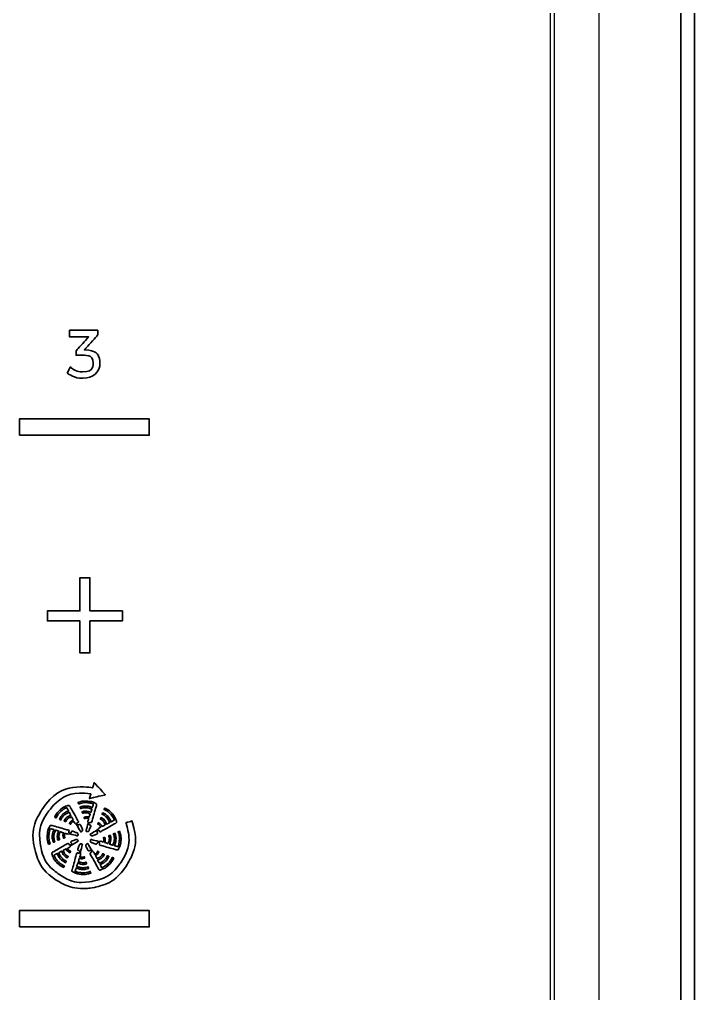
# Model space of a CAD drawing. Extents: x 6336 to 10269, y -393 to 3204.
# Drawn here: x 9128.6 to 9178.1, y 1950.9 to 2022.2 of the extents above; entities that cross this region are included whole.
import ezdxf

# ---------------------------------------------------------------- set-up
doc = ezdxf.new("R2010")
doc.units = 0
doc.header["$LTSCALE"] = 5
doc.layers.add('1', color=7, linetype='CONTINUOUS', true_color=0xffffff)
doc.layers.add('GEOM', color=7, linetype='CONTINUOUS')

msp = doc.modelspace()

# ---------------------------------------------------------------- linework, layer by layer
at = {"layer": '1', "color": 7, "linetype": 'Continuous', "lineweight": 35}
for p, q in [((9177.073, 1400.776), (9177.073, 2085.276)), ((9178.073, 2085.526), (9178.073, 1374.126))]:
    msp.add_line(p, q, dxfattribs=at)
for points, knots in [([(9133.282, 1995.949), (9134.026, 1995.949), (9134.525, 1996.399), (9134.525, 1997.067), (9134.525, 1997.067), (9134.525, 1997.613), (9134.129, 1997.979), (9133.491, 1998.023), (9133.491, 1998.023), (9133.491, 1998.023), (9133.382, 1998.031), (9133.382, 1998.031), (9133.382, 1998.031), (9133.382, 1998.031), (9134.366, 1999.123), (9134.366, 1999.123), (9134.366, 1999.123), (9134.366, 1999.123), (9134.366, 1999.466), (9134.366, 1999.466), (9134.366, 1999.466), (9134.366, 1999.466), (9132.3, 1999.466), (9132.3, 1999.466), (9132.3, 1999.466), (9132.3, 1999.466), (9132.3, 1998.98), (9132.3, 1998.98), (9132.3, 1998.98), (9132.3, 1998.98), (9133.69, 1998.98), (9133.69, 1998.98), (9133.69, 1998.98), (9133.69, 1998.98), (9132.774, 1997.965), (9132.774, 1997.965), (9132.774, 1997.965), (9132.774, 1997.965), (9132.774, 1997.636), (9132.774, 1997.636), (9132.774, 1997.636), (9132.774, 1997.636), (9133.249, 1997.636), (9133.249, 1997.636), (9133.249, 1997.636), (9133.752, 1997.636), (9134.03, 1997.429), (9134.03, 1997.052), (9134.03, 1997.052), (9134.03, 1996.659), (9133.732, 1996.416), (9133.253, 1996.416), (9133.253, 1996.416), (9132.958, 1996.416), (9132.653, 1996.527), (9132.416, 1996.722), (9132.416, 1996.722), (9132.416, 1996.722), (9132.359, 1996.768), (9132.359, 1996.768), (9132.359, 1996.768), (9132.359, 1996.768), (9132.132, 1996.334), (9132.132, 1996.334), (9132.132, 1996.334), (9132.132, 1996.334), (9132.174, 1996.303), (9132.174, 1996.303), (9132.174, 1996.303), (9132.48, 1996.082), (9132.894, 1995.949), (9133.282, 1995.949)], [0, 0, 0, 0, 0.052632, 0.052632, 0.052632, 0.078947, 0.105263, 0.105263, 0.105263, 0.131579, 0.157895, 0.157895, 0.157895, 0.184211, 0.210526, 0.210526, 0.210526, 0.236842, 0.263158, 0.263158, 0.263158, 0.289474, 0.315789, 0.315789, 0.315789, 0.342105, 0.368421, 0.368421, 0.368421, 0.394737, 0.421053, 0.421053, 0.421053, 0.447368, 0.473684, 0.473684, 0.473684, 0.5, 0.526316, 0.526316, 0.526316, 0.552632, 0.578947, 0.578947, 0.578947, 0.605263, 0.631579, 0.631579, 0.631579, 0.657895, 0.684211, 0.684211, 0.684211, 0.710526, 0.736842, 0.736842, 0.736842, 0.763158, 0.789474, 0.789474, 0.789474, 0.815789, 0.842105, 0.842105, 0.842105, 0.868421, 0.894737, 0.894737, 0.894737, 0.947368, 1, 1, 1, 1]), ([(9128.627, 1991.777), (9128.627, 1991.777), (9138.127, 1991.777), (9138.127, 1991.777), (9138.127, 1991.777), (9138.127, 1991.777), (9138.127, 1992.977), (9138.127, 1992.977), (9138.127, 1992.977), (9138.127, 1992.977), (9128.627, 1992.977), (9128.627, 1992.977), (9128.627, 1992.977), (9128.627, 1992.977), (9128.627, 1991.777), (9128.627, 1991.777)], [0, 0, 0, 0, 0.2, 0.2, 0.2, 0.3, 0.4, 0.4, 0.4, 0.5, 0.6, 0.6, 0.6, 0.8, 1, 1, 1, 1]), ([(9128.627, 1991.777), (9128.627, 1991.777), (9138.127, 1991.777), (9138.127, 1991.777), (9138.127, 1991.777), (9138.127, 1991.777), (9138.127, 1992.977), (9138.127, 1992.977), (9138.127, 1992.977), (9138.127, 1992.977), (9128.627, 1992.977), (9128.627, 1992.977), (9128.627, 1992.977), (9128.627, 1992.977), (9128.627, 1991.777), (9128.627, 1991.777)], [0, 0, 0, 0, 0.2, 0.2, 0.2, 0.3, 0.4, 0.4, 0.4, 0.5, 0.6, 0.6, 0.6, 0.8, 1, 1, 1, 1]), ([(9136.17, 1978.915), (9136.17, 1978.915), (9133.785, 1978.915), (9133.785, 1978.915), (9133.785, 1978.915), (9133.785, 1978.915), (9133.785, 1981.346), (9133.785, 1981.346), (9133.785, 1981.346), (9133.785, 1981.346), (9133.052, 1981.346), (9133.052, 1981.346), (9133.052, 1981.346), (9133.052, 1981.346), (9133.052, 1978.915), (9133.052, 1978.915), (9133.052, 1978.915), (9133.052, 1978.915), (9130.668, 1978.915), (9130.668, 1978.915), (9130.668, 1978.915), (9130.668, 1978.915), (9130.668, 1978.185), (9130.668, 1978.185), (9130.668, 1978.185), (9130.668, 1978.185), (9133.052, 1978.185), (9133.052, 1978.185), (9133.052, 1978.185), (9133.052, 1978.185), (9133.052, 1975.846), (9133.052, 1975.846), (9133.052, 1975.846), (9133.052, 1975.846), (9133.785, 1975.846), (9133.785, 1975.846), (9133.785, 1975.846), (9133.785, 1975.846), (9133.785, 1978.185), (9133.785, 1978.185), (9133.785, 1978.185), (9133.785, 1978.185), (9136.17, 1978.185), (9136.17, 1978.185), (9136.17, 1978.185), (9136.17, 1978.185), (9136.17, 1978.915), (9136.17, 1978.915)], [0, 0, 0, 0, 0.076923, 0.076923, 0.076923, 0.115385, 0.153846, 0.153846, 0.153846, 0.192308, 0.230769, 0.230769, 0.230769, 0.269231, 0.307692, 0.307692, 0.307692, 0.346154, 0.384615, 0.384615, 0.384615, 0.423077, 0.461538, 0.461538, 0.461538, 0.5, 0.538462, 0.538462, 0.538462, 0.576923, 0.615385, 0.615385, 0.615385, 0.653846, 0.692308, 0.692308, 0.692308, 0.730769, 0.769231, 0.769231, 0.769231, 0.807692, 0.846154, 0.846154, 0.846154, 0.923077, 1, 1, 1, 1]), ([(9136.909, 1963.409), (9136.909, 1963.409), (9136.868, 1963.543), (9136.868, 1963.543), (9136.868, 1963.543), (9136.868, 1963.543), (9136.425, 1963.409), (9136.425, 1963.409), (9136.425, 1963.409), (9136.425, 1963.409), (9136.466, 1963.274), (9136.466, 1963.274), (9136.466, 1963.274), (9136.755, 1962.34), (9136.611, 1961.336), (9136.073, 1960.52), (9136.073, 1960.52), (9135.594, 1959.797), (9134.862, 1959.303), (9134.012, 1959.13), (9134.012, 1959.13), (9133.163, 1958.955), (9132.296, 1959.124), (9131.572, 1959.604), (9131.572, 1959.604), (9130.848, 1960.081), (9130.354, 1960.813), (9130.182, 1961.664), (9130.182, 1961.664), (9130.007, 1962.513), (9130.175, 1963.38), (9130.655, 1964.104), (9130.655, 1964.104), (9131.339, 1965.139), (9132.616, 1965.705), (9133.846, 1965.523), (9133.846, 1965.523), (9133.846, 1965.523), (9133.743, 1965.185), (9133.743, 1965.185), (9133.743, 1965.185), (9133.743, 1965.185), (9134.927, 1965.461), (9134.927, 1965.461), (9134.927, 1965.461), (9134.927, 1965.461), (9134.095, 1966.349), (9134.095, 1966.349), (9134.095, 1966.349), (9134.095, 1966.349), (9133.981, 1965.971), (9133.981, 1965.971), (9133.981, 1965.971), (9132.553, 1966.212), (9131.066, 1965.567), (9130.268, 1964.359), (9130.268, 1964.359), (9129.721, 1963.533), (9129.529, 1962.542), (9129.726, 1961.572), (9129.726, 1961.572), (9129.924, 1960.599), (9130.489, 1959.763), (9131.316, 1959.216), (9131.316, 1959.216), (9131.925, 1958.813), (9132.631, 1958.599), (9133.357, 1958.599), (9133.357, 1958.599), (9133.608, 1958.599), (9133.86, 1958.625), (9134.105, 1958.675), (9134.105, 1958.675), (9135.076, 1958.873), (9135.912, 1959.437), (9136.459, 1960.264), (9136.459, 1960.264), (9137.075, 1961.195), (9137.239, 1962.341), (9136.909, 1963.409)], [0, 0, 0, 0, 0.047619, 0.047619, 0.047619, 0.071429, 0.095238, 0.095238, 0.095238, 0.119048, 0.142857, 0.142857, 0.142857, 0.166667, 0.190476, 0.190476, 0.190476, 0.214286, 0.238095, 0.238095, 0.238095, 0.261905, 0.285714, 0.285714, 0.285714, 0.309524, 0.333333, 0.333333, 0.333333, 0.357143, 0.380952, 0.380952, 0.380952, 0.404762, 0.428571, 0.428571, 0.428571, 0.452381, 0.47619, 0.47619, 0.47619, 0.5, 0.52381, 0.52381, 0.52381, 0.547619, 0.571429, 0.571429, 0.571429, 0.595238, 0.619048, 0.619048, 0.619048, 0.642857, 0.666667, 0.666667, 0.666667, 0.690476, 0.714286, 0.714286, 0.714286, 0.738095, 0.761905, 0.761905, 0.761905, 0.785714, 0.809524, 0.809524, 0.809524, 0.833333, 0.857143, 0.857143, 0.857143, 0.880952, 0.904762, 0.904762, 0.904762, 0.952381, 1, 1, 1, 1]), ([(9132.302, 1964.633), (9132.275, 1964.678), (9132.241, 1964.684), (9132.215, 1964.682), (9132.215, 1964.682), (9132.215, 1964.682), (9132.214, 1964.684), (9132.214, 1964.684), (9132.214, 1964.684), (9132.214, 1964.684), (9132.201, 1964.681), (9132.201, 1964.681), (9132.201, 1964.681), (9132.201, 1964.681), (9132.183, 1964.676), (9132.183, 1964.676), (9132.183, 1964.676), (9132.183, 1964.676), (9132.177, 1964.673), (9132.177, 1964.673), (9132.177, 1964.673), (9131.987, 1964.621), (9131.827, 1964.533), (9131.635, 1964.376), (9131.635, 1964.376), (9131.461, 1964.23), (9131.307, 1964.03), (9131.206, 1963.809), (9131.206, 1963.809), (9131.206, 1963.809), (9131.313, 1963.755), (9131.313, 1963.755), (9131.313, 1963.755), (9131.407, 1963.96), (9131.545, 1964.15), (9131.713, 1964.284), (9131.713, 1964.284), (9131.832, 1964.382), (9131.948, 1964.461), (9132.09, 1964.519), (9132.09, 1964.519), (9132.123, 1964.458), (9132.17, 1964.372), (9132.218, 1964.281), (9132.218, 1964.281), (9132.091, 1964.235), (9131.97, 1964.175), (9131.872, 1964.094), (9131.872, 1964.094), (9131.742, 1963.987), (9131.627, 1963.836), (9131.551, 1963.672), (9131.551, 1963.672), (9131.551, 1963.672), (9131.658, 1963.618), (9131.658, 1963.618), (9131.658, 1963.618), (9131.726, 1963.766), (9131.83, 1963.901), (9131.949, 1964.001), (9131.949, 1964.001), (9132.04, 1964.076), (9132.155, 1964.132), (9132.275, 1964.175), (9132.275, 1964.175), (9132.319, 1964.091), (9132.36, 1964.012), (9132.391, 1963.95), (9132.391, 1963.95), (9132.293, 1963.917), (9132.174, 1963.867), (9132.106, 1963.809), (9132.106, 1963.809), (9132.025, 1963.74), (9131.947, 1963.643), (9131.898, 1963.536), (9131.898, 1963.536), (9131.898, 1963.536), (9132.005, 1963.482), (9132.005, 1963.482), (9132.005, 1963.482), (9132.046, 1963.574), (9132.108, 1963.658), (9132.183, 1963.718), (9132.183, 1963.718), (9132.24, 1963.765), (9132.352, 1963.812), (9132.444, 1963.841), (9132.444, 1963.841), (9132.475, 1963.776), (9132.513, 1963.698), (9132.551, 1963.624), (9132.551, 1963.624), (9132.512, 1963.608), (9132.477, 1963.59), (9132.451, 1963.57), (9132.451, 1963.57), (9132.386, 1963.514), (9132.323, 1963.437), (9132.285, 1963.349), (9132.285, 1963.349), (9132.285, 1963.349), (9132.374, 1963.298), (9132.374, 1963.298), (9132.374, 1963.298), (9132.407, 1963.372), (9132.456, 1963.441), (9132.517, 1963.486), (9132.517, 1963.486), (9132.517, 1963.486), (9132.598, 1963.53), (9132.598, 1963.53), (9132.598, 1963.53), (9132.635, 1963.457), (9132.665, 1963.4), (9132.673, 1963.383), (9132.673, 1963.383), (9132.694, 1963.344), (9132.815, 1963.25), (9132.815, 1963.25), (9132.815, 1963.25), (9132.815, 1963.25), (9133.12, 1962.742), (9133.12, 1962.742), (9133.12, 1962.742), (9133.12, 1962.742), (9133.165, 1962.754), (9133.215, 1962.792), (9133.215, 1962.792), (9133.265, 1962.829), (9133.248, 1962.916), (9133.248, 1962.916), (9133.248, 1962.916), (9133.248, 1962.916), (9133.14, 1963.155), (9133.107, 1963.236), (9133.107, 1963.236), (9133.074, 1963.317), (9132.987, 1963.266), (9132.967, 1963.25), (9132.967, 1963.25), (9132.967, 1963.25), (9132.885, 1963.25), (9132.885, 1963.25), (9132.885, 1963.25), (9132.861, 1963.271), (9132.851, 1963.284), (9132.834, 1963.334), (9132.834, 1963.334), (9132.819, 1963.383), (9132.873, 1963.403), (9132.913, 1963.428), (9132.913, 1963.428), (9132.954, 1963.452), (9132.95, 1963.495), (9132.913, 1963.56), (9132.913, 1963.56), (9132.877, 1963.626), (9132.348, 1964.556), (9132.302, 1964.633)], [0, 0, 0, 0, 0.02439, 0.02439, 0.02439, 0.036585, 0.04878, 0.04878, 0.04878, 0.060976, 0.073171, 0.073171, 0.073171, 0.085366, 0.097561, 0.097561, 0.097561, 0.109756, 0.121951, 0.121951, 0.121951, 0.134146, 0.146341, 0.146341, 0.146341, 0.158537, 0.170732, 0.170732, 0.170732, 0.182927, 0.195122, 0.195122, 0.195122, 0.207317, 0.219512, 0.219512, 0.219512, 0.231707, 0.243902, 0.243902, 0.243902, 0.256098, 0.268293, 0.268293, 0.268293, 0.280488, 0.292683, 0.292683, 0.292683, 0.304878, 0.317073, 0.317073, 0.317073, 0.329268, 0.341463, 0.341463, 0.341463, 0.353659, 0.365854, 0.365854, 0.365854, 0.378049, 0.390244, 0.390244, 0.390244, 0.402439, 0.414634, 0.414634, 0.414634, 0.426829, 0.439024, 0.439024, 0.439024, 0.45122, 0.463415, 0.463415, 0.463415, 0.47561, 0.487805, 0.487805, 0.487805, 0.5, 0.512195, 0.512195, 0.512195, 0.52439, 0.536585, 0.536585, 0.536585, 0.54878, 0.560976, 0.560976, 0.560976, 0.573171, 0.585366, 0.585366, 0.585366, 0.597561, 0.609756, 0.609756, 0.609756, 0.621951, 0.634146, 0.634146, 0.634146, 0.646341, 0.658537, 0.658537, 0.658537, 0.670732, 0.682927, 0.682927, 0.682927, 0.695122, 0.707317, 0.707317, 0.707317, 0.719512, 0.731707, 0.731707, 0.731707, 0.743902, 0.756098, 0.756098, 0.756098, 0.768293, 0.780488, 0.780488, 0.780488, 0.792683, 0.804878, 0.804878, 0.804878, 0.817073, 0.829268, 0.829268, 0.829268, 0.841463, 0.853659, 0.853659, 0.853659, 0.865854, 0.878049, 0.878049, 0.878049, 0.890244, 0.902439, 0.902439, 0.902439, 0.914634, 0.926829, 0.926829, 0.926829, 0.939024, 0.95122, 0.95122, 0.95122, 0.97561, 1, 1, 1, 1]), ([(9134.232, 1964.812), (9134.232, 1964.812), (9134.217, 1964.82), (9134.217, 1964.82), (9134.217, 1964.82), (9134.217, 1964.82), (9134.216, 1964.82), (9134.216, 1964.82), (9134.216, 1964.82), (9134.043, 1964.918), (9133.869, 1964.97), (9133.622, 1964.994), (9133.622, 1964.994), (9133.395, 1965.013), (9133.144, 1964.981), (9132.918, 1964.897), (9132.918, 1964.897), (9132.918, 1964.897), (9132.955, 1964.782), (9132.955, 1964.782), (9132.955, 1964.782), (9133.167, 1964.861), (9133.397, 1964.898), (9133.612, 1964.872), (9133.612, 1964.872), (9133.764, 1964.859), (9133.901, 1964.833), (9134.041, 1964.775), (9134.041, 1964.775), (9134.02, 1964.707), (9133.992, 1964.614), (9133.962, 1964.516), (9133.962, 1964.516), (9133.841, 1964.573), (9133.715, 1964.615), (9133.589, 1964.628), (9133.589, 1964.628), (9133.422, 1964.644), (9133.233, 1964.618), (9133.064, 1964.554), (9133.064, 1964.554), (9133.064, 1964.554), (9133.102, 1964.441), (9133.102, 1964.441), (9133.102, 1964.441), (9133.255, 1964.499), (9133.424, 1964.52), (9133.577, 1964.508), (9133.577, 1964.508), (9133.695, 1964.495), (9133.813, 1964.455), (9133.926, 1964.402), (9133.926, 1964.402), (9133.898, 1964.311), (9133.871, 1964.225), (9133.849, 1964.16), (9133.849, 1964.16), (9133.757, 1964.206), (9133.641, 1964.253), (9133.553, 1964.261), (9133.553, 1964.261), (9133.447, 1964.268), (9133.323, 1964.255), (9133.214, 1964.214), (9133.214, 1964.214), (9133.214, 1964.214), (9133.251, 1964.1), (9133.251, 1964.1), (9133.251, 1964.1), (9133.345, 1964.136), (9133.448, 1964.152), (9133.543, 1964.14), (9133.543, 1964.14), (9133.616, 1964.133), (9133.725, 1964.089), (9133.809, 1964.046), (9133.809, 1964.046), (9133.785, 1963.978), (9133.757, 1963.897), (9133.73, 1963.817), (9133.73, 1963.817), (9133.694, 1963.831), (9133.658, 1963.843), (9133.628, 1963.847), (9133.628, 1963.847), (9133.543, 1963.854), (9133.443, 1963.843), (9133.355, 1963.809), (9133.355, 1963.809), (9133.355, 1963.809), (9133.381, 1963.709), (9133.381, 1963.709), (9133.381, 1963.709), (9133.458, 1963.739), (9133.541, 1963.752), (9133.616, 1963.742), (9133.616, 1963.742), (9133.616, 1963.742), (9133.698, 1963.718), (9133.698, 1963.718), (9133.698, 1963.718), (9133.672, 1963.64), (9133.652, 1963.578), (9133.647, 1963.56), (9133.647, 1963.56), (9133.633, 1963.519), (9133.652, 1963.367), (9133.652, 1963.367), (9133.652, 1963.367), (9133.652, 1963.367), (9133.506, 1962.792), (9133.506, 1962.792), (9133.506, 1962.792), (9133.506, 1962.792), (9133.547, 1962.768), (9133.608, 1962.76), (9133.608, 1962.76), (9133.669, 1962.75), (9133.719, 1962.823), (9133.719, 1962.823), (9133.719, 1962.823), (9133.719, 1962.823), (9133.813, 1963.068), (9133.848, 1963.149), (9133.848, 1963.149), (9133.882, 1963.231), (9133.786, 1963.256), (9133.759, 1963.258), (9133.759, 1963.258), (9133.732, 1963.262), (9133.703, 1963.284), (9133.7, 1963.317), (9133.7, 1963.317), (9133.697, 1963.349), (9133.7, 1963.363), (9133.725, 1963.41), (9133.725, 1963.41), (9133.746, 1963.457), (9133.801, 1963.434), (9133.847, 1963.422), (9133.847, 1963.422), (9133.895, 1963.41), (9133.92, 1963.442), (9133.941, 1963.515), (9133.941, 1963.515), (9133.962, 1963.588), (9134.248, 1964.619), (9134.271, 1964.704), (9134.271, 1964.704), (9134.284, 1964.754), (9134.266, 1964.782), (9134.247, 1964.799), (9134.247, 1964.799), (9134.247, 1964.799), (9134.249, 1964.803), (9134.249, 1964.803), (9134.249, 1964.803), (9134.249, 1964.803), (9134.232, 1964.812), (9134.232, 1964.812)], [0, 0, 0, 0, 0.02439, 0.02439, 0.02439, 0.036585, 0.04878, 0.04878, 0.04878, 0.060976, 0.073171, 0.073171, 0.073171, 0.085366, 0.097561, 0.097561, 0.097561, 0.109756, 0.121951, 0.121951, 0.121951, 0.134146, 0.146341, 0.146341, 0.146341, 0.158537, 0.170732, 0.170732, 0.170732, 0.182927, 0.195122, 0.195122, 0.195122, 0.207317, 0.219512, 0.219512, 0.219512, 0.231707, 0.243902, 0.243902, 0.243902, 0.256098, 0.268293, 0.268293, 0.268293, 0.280488, 0.292683, 0.292683, 0.292683, 0.304878, 0.317073, 0.317073, 0.317073, 0.329268, 0.341463, 0.341463, 0.341463, 0.353659, 0.365854, 0.365854, 0.365854, 0.378049, 0.390244, 0.390244, 0.390244, 0.402439, 0.414634, 0.414634, 0.414634, 0.426829, 0.439024, 0.439024, 0.439024, 0.45122, 0.463415, 0.463415, 0.463415, 0.47561, 0.487805, 0.487805, 0.487805, 0.5, 0.512195, 0.512195, 0.512195, 0.52439, 0.536585, 0.536585, 0.536585, 0.54878, 0.560976, 0.560976, 0.560976, 0.573171, 0.585366, 0.585366, 0.585366, 0.597561, 0.609756, 0.609756, 0.609756, 0.621951, 0.634146, 0.634146, 0.634146, 0.646341, 0.658537, 0.658537, 0.658537, 0.670732, 0.682927, 0.682927, 0.682927, 0.695122, 0.707317, 0.707317, 0.707317, 0.719512, 0.731707, 0.731707, 0.731707, 0.743902, 0.756098, 0.756098, 0.756098, 0.768293, 0.780488, 0.780488, 0.780488, 0.792683, 0.804878, 0.804878, 0.804878, 0.817073, 0.829268, 0.829268, 0.829268, 0.841463, 0.853659, 0.853659, 0.853659, 0.865854, 0.878049, 0.878049, 0.878049, 0.890244, 0.902439, 0.902439, 0.902439, 0.914634, 0.926829, 0.926829, 0.926829, 0.939024, 0.95122, 0.95122, 0.95122, 0.97561, 1, 1, 1, 1]), ([(9135.345, 1963.978), (9135.443, 1963.859), (9135.522, 1963.743), (9135.579, 1963.601), (9135.579, 1963.601), (9135.518, 1963.568), (9135.432, 1963.522), (9135.342, 1963.474), (9135.342, 1963.474), (9135.295, 1963.6), (9135.235, 1963.721), (9135.154, 1963.819), (9135.154, 1963.819), (9135.049, 1963.949), (9134.897, 1964.063), (9134.733, 1964.138), (9134.733, 1964.138), (9134.733, 1964.138), (9134.678, 1964.031), (9134.678, 1964.031), (9134.678, 1964.031), (9134.827, 1963.964), (9134.962, 1963.861), (9135.062, 1963.742), (9135.062, 1963.742), (9135.137, 1963.65), (9135.193, 1963.536), (9135.235, 1963.416), (9135.235, 1963.416), (9135.152, 1963.372), (9135.071, 1963.331), (9135.01, 1963.3), (9135.01, 1963.3), (9134.977, 1963.398), (9134.928, 1963.515), (9134.871, 1963.585), (9134.871, 1963.585), (9134.801, 1963.664), (9134.704, 1963.743), (9134.598, 1963.792), (9134.598, 1963.792), (9134.598, 1963.792), (9134.543, 1963.685), (9134.543, 1963.685), (9134.543, 1963.685), (9134.635, 1963.644), (9134.719, 1963.583), (9134.778, 1963.507), (9134.778, 1963.507), (9134.825, 1963.451), (9134.872, 1963.34), (9134.902, 1963.247), (9134.902, 1963.247), (9134.837, 1963.217), (9134.759, 1963.178), (9134.684, 1963.141), (9134.684, 1963.141), (9134.669, 1963.178), (9134.65, 1963.213), (9134.629, 1963.239), (9134.629, 1963.239), (9134.575, 1963.305), (9134.498, 1963.368), (9134.411, 1963.406), (9134.411, 1963.406), (9134.411, 1963.406), (9134.358, 1963.315), (9134.358, 1963.315), (9134.358, 1963.315), (9134.435, 1963.282), (9134.502, 1963.234), (9134.547, 1963.173), (9134.547, 1963.173), (9134.547, 1963.173), (9134.592, 1963.093), (9134.592, 1963.093), (9134.592, 1963.093), (9134.519, 1963.056), (9134.462, 1963.027), (9134.446, 1963.019), (9134.446, 1963.019), (9134.406, 1962.999), (9134.311, 1962.878), (9134.311, 1962.878), (9134.311, 1962.878), (9134.311, 1962.878), (9133.804, 1962.572), (9133.804, 1962.572), (9133.804, 1962.572), (9133.804, 1962.572), (9133.817, 1962.527), (9133.854, 1962.478), (9133.854, 1962.478), (9133.891, 1962.428), (9133.976, 1962.445), (9133.976, 1962.445), (9133.976, 1962.445), (9133.976, 1962.445), (9134.217, 1962.553), (9134.298, 1962.584), (9134.298, 1962.584), (9134.379, 1962.619), (9134.328, 1962.705), (9134.311, 1962.726), (9134.311, 1962.726), (9134.311, 1962.726), (9134.311, 1962.808), (9134.311, 1962.808), (9134.311, 1962.808), (9134.332, 1962.832), (9134.346, 1962.841), (9134.394, 1962.858), (9134.394, 1962.858), (9134.443, 1962.875), (9134.465, 1962.821), (9134.49, 1962.778), (9134.49, 1962.778), (9134.515, 1962.738), (9134.556, 1962.742), (9134.622, 1962.778), (9134.622, 1962.778), (9134.688, 1962.816), (9135.618, 1963.346), (9135.695, 1963.39), (9135.695, 1963.39), (9135.739, 1963.416), (9135.746, 1963.451), (9135.744, 1963.476), (9135.744, 1963.476), (9135.744, 1963.476), (9135.745, 1963.476), (9135.745, 1963.476), (9135.745, 1963.476), (9135.745, 1963.476), (9135.744, 1963.479), (9135.744, 1963.479), (9135.744, 1963.479), (9135.744, 1963.479), (9135.738, 1963.511), (9135.738, 1963.511), (9135.738, 1963.511), (9135.738, 1963.511), (9135.729, 1963.531), (9135.729, 1963.531), (9135.729, 1963.531), (9135.676, 1963.713), (9135.589, 1963.869), (9135.438, 1964.055), (9135.438, 1964.055), (9135.292, 1964.23), (9135.091, 1964.384), (9134.87, 1964.484), (9134.87, 1964.484), (9134.87, 1964.484), (9134.816, 1964.377), (9134.816, 1964.377), (9134.816, 1964.377), (9135.022, 1964.284), (9135.211, 1964.145), (9135.345, 1963.978)], [0, 0, 0, 0, 0.02439, 0.02439, 0.02439, 0.036585, 0.04878, 0.04878, 0.04878, 0.060976, 0.073171, 0.073171, 0.073171, 0.085366, 0.097561, 0.097561, 0.097561, 0.109756, 0.121951, 0.121951, 0.121951, 0.134146, 0.146341, 0.146341, 0.146341, 0.158537, 0.170732, 0.170732, 0.170732, 0.182927, 0.195122, 0.195122, 0.195122, 0.207317, 0.219512, 0.219512, 0.219512, 0.231707, 0.243902, 0.243902, 0.243902, 0.256098, 0.268293, 0.268293, 0.268293, 0.280488, 0.292683, 0.292683, 0.292683, 0.304878, 0.317073, 0.317073, 0.317073, 0.329268, 0.341463, 0.341463, 0.341463, 0.353659, 0.365854, 0.365854, 0.365854, 0.378049, 0.390244, 0.390244, 0.390244, 0.402439, 0.414634, 0.414634, 0.414634, 0.426829, 0.439024, 0.439024, 0.439024, 0.45122, 0.463415, 0.463415, 0.463415, 0.47561, 0.487805, 0.487805, 0.487805, 0.5, 0.512195, 0.512195, 0.512195, 0.52439, 0.536585, 0.536585, 0.536585, 0.54878, 0.560976, 0.560976, 0.560976, 0.573171, 0.585366, 0.585366, 0.585366, 0.597561, 0.609756, 0.609756, 0.609756, 0.621951, 0.634146, 0.634146, 0.634146, 0.646341, 0.658537, 0.658537, 0.658537, 0.670732, 0.682927, 0.682927, 0.682927, 0.695122, 0.707317, 0.707317, 0.707317, 0.719512, 0.731707, 0.731707, 0.731707, 0.743902, 0.756098, 0.756098, 0.756098, 0.768293, 0.780488, 0.780488, 0.780488, 0.792683, 0.804878, 0.804878, 0.804878, 0.817073, 0.829268, 0.829268, 0.829268, 0.841463, 0.853659, 0.853659, 0.853659, 0.865854, 0.878049, 0.878049, 0.878049, 0.890244, 0.902439, 0.902439, 0.902439, 0.914634, 0.926829, 0.926829, 0.926829, 0.939024, 0.95122, 0.95122, 0.95122, 0.97561, 1, 1, 1, 1]), ([(9130.896, 1962.985), (9130.962, 1962.965), (9131.055, 1962.937), (9131.153, 1962.906), (9131.153, 1962.906), (9131.092, 1962.779), (9131.046, 1962.645), (9131.034, 1962.513), (9131.034, 1962.513), (9131.018, 1962.347), (9131.043, 1962.159), (9131.105, 1961.99), (9131.105, 1961.99), (9131.105, 1961.99), (9131.22, 1962.027), (9131.22, 1962.027), (9131.22, 1962.027), (9131.163, 1962.181), (9131.14, 1962.348), (9131.155, 1962.502), (9131.155, 1962.502), (9131.167, 1962.626), (9131.21, 1962.752), (9131.268, 1962.87), (9131.268, 1962.87), (9131.358, 1962.842), (9131.444, 1962.815), (9131.51, 1962.793), (9131.51, 1962.793), (9131.461, 1962.698), (9131.409, 1962.572), (9131.4, 1962.479), (9131.4, 1962.479), (9131.395, 1962.372), (9131.406, 1962.248), (9131.447, 1962.138), (9131.447, 1962.138), (9131.447, 1962.138), (9131.561, 1962.175), (9131.561, 1962.175), (9131.561, 1962.175), (9131.526, 1962.27), (9131.509, 1962.373), (9131.52, 1962.469), (9131.52, 1962.469), (9131.529, 1962.546), (9131.579, 1962.665), (9131.625, 1962.752), (9131.625, 1962.752), (9131.691, 1962.728), (9131.773, 1962.7), (9131.852, 1962.674), (9131.852, 1962.674), (9131.834, 1962.631), (9131.819, 1962.589), (9131.815, 1962.553), (9131.815, 1962.553), (9131.808, 1962.469), (9131.818, 1962.369), (9131.852, 1962.28), (9131.852, 1962.28), (9131.852, 1962.28), (9131.952, 1962.307), (9131.952, 1962.307), (9131.952, 1962.307), (9131.923, 1962.384), (9131.909, 1962.465), (9131.92, 1962.541), (9131.92, 1962.541), (9131.923, 1962.57), (9131.936, 1962.605), (9131.951, 1962.642), (9131.951, 1962.642), (9132.032, 1962.615), (9132.097, 1962.595), (9132.114, 1962.59), (9132.114, 1962.59), (9132.157, 1962.575), (9132.309, 1962.594), (9132.309, 1962.594), (9132.309, 1962.594), (9132.309, 1962.594), (9132.884, 1962.448), (9132.884, 1962.448), (9132.884, 1962.448), (9132.884, 1962.448), (9132.907, 1962.489), (9132.917, 1962.55), (9132.917, 1962.55), (9132.925, 1962.612), (9132.852, 1962.662), (9132.852, 1962.662), (9132.852, 1962.662), (9132.852, 1962.662), (9132.608, 1962.756), (9132.527, 1962.79), (9132.527, 1962.79), (9132.447, 1962.825), (9132.421, 1962.727), (9132.418, 1962.701), (9132.418, 1962.701), (9132.415, 1962.675), (9132.391, 1962.645), (9132.359, 1962.642), (9132.359, 1962.642), (9132.328, 1962.64), (9132.311, 1962.642), (9132.265, 1962.666), (9132.265, 1962.666), (9132.219, 1962.69), (9132.241, 1962.743), (9132.254, 1962.789), (9132.254, 1962.789), (9132.266, 1962.836), (9132.234, 1962.863), (9132.16, 1962.882), (9132.16, 1962.882), (9132.087, 1962.905), (9131.057, 1963.191), (9130.971, 1963.213), (9130.971, 1963.213), (9130.907, 1963.229), (9130.875, 1963.192), (9130.863, 1963.172), (9130.863, 1963.172), (9130.863, 1963.172), (9130.859, 1963.173), (9130.859, 1963.173), (9130.859, 1963.173), (9130.748, 1962.991), (9130.692, 1962.809), (9130.668, 1962.547), (9130.668, 1962.547), (9130.647, 1962.319), (9130.68, 1962.069), (9130.764, 1961.841), (9130.764, 1961.841), (9130.764, 1961.841), (9130.878, 1961.879), (9130.878, 1961.879), (9130.878, 1961.879), (9130.8, 1962.091), (9130.763, 1962.322), (9130.788, 1962.536), (9130.788, 1962.536), (9130.804, 1962.695), (9130.831, 1962.838), (9130.896, 1962.985)], [0, 0, 0, 0, 0.026316, 0.026316, 0.026316, 0.039474, 0.052632, 0.052632, 0.052632, 0.065789, 0.078947, 0.078947, 0.078947, 0.092105, 0.105263, 0.105263, 0.105263, 0.118421, 0.131579, 0.131579, 0.131579, 0.144737, 0.157895, 0.157895, 0.157895, 0.171053, 0.184211, 0.184211, 0.184211, 0.197368, 0.210526, 0.210526, 0.210526, 0.223684, 0.236842, 0.236842, 0.236842, 0.25, 0.263158, 0.263158, 0.263158, 0.276316, 0.289474, 0.289474, 0.289474, 0.302632, 0.315789, 0.315789, 0.315789, 0.328947, 0.342105, 0.342105, 0.342105, 0.355263, 0.368421, 0.368421, 0.368421, 0.381579, 0.394737, 0.394737, 0.394737, 0.407895, 0.421053, 0.421053, 0.421053, 0.434211, 0.447368, 0.447368, 0.447368, 0.460526, 0.473684, 0.473684, 0.473684, 0.486842, 0.5, 0.5, 0.5, 0.513158, 0.526316, 0.526316, 0.526316, 0.539474, 0.552632, 0.552632, 0.552632, 0.565789, 0.578947, 0.578947, 0.578947, 0.592105, 0.605263, 0.605263, 0.605263, 0.618421, 0.631579, 0.631579, 0.631579, 0.644737, 0.657895, 0.657895, 0.657895, 0.671053, 0.684211, 0.684211, 0.684211, 0.697368, 0.710526, 0.710526, 0.710526, 0.723684, 0.736842, 0.736842, 0.736842, 0.75, 0.763158, 0.763158, 0.763158, 0.776316, 0.789474, 0.789474, 0.789474, 0.802632, 0.815789, 0.815789, 0.815789, 0.828947, 0.842105, 0.842105, 0.842105, 0.855263, 0.868421, 0.868421, 0.868421, 0.881579, 0.894737, 0.894737, 0.894737, 0.907895, 0.921053, 0.921053, 0.921053, 0.934211, 0.947368, 0.947368, 0.947368, 0.973684, 1, 1, 1, 1]), ([(9135.836, 1961.652), (9135.769, 1961.671), (9135.675, 1961.7), (9135.578, 1961.73), (9135.578, 1961.73), (9135.636, 1961.855), (9135.681, 1961.986), (9135.693, 1962.114), (9135.693, 1962.114), (9135.709, 1962.282), (9135.683, 1962.469), (9135.622, 1962.638), (9135.622, 1962.638), (9135.622, 1962.638), (9135.507, 1962.601), (9135.507, 1962.601), (9135.507, 1962.601), (9135.564, 1962.447), (9135.586, 1962.28), (9135.573, 1962.126), (9135.573, 1962.126), (9135.561, 1962.005), (9135.519, 1961.882), (9135.462, 1961.766), (9135.462, 1961.766), (9135.373, 1961.794), (9135.287, 1961.821), (9135.221, 1961.843), (9135.221, 1961.843), (9135.269, 1961.936), (9135.318, 1962.059), (9135.327, 1962.149), (9135.327, 1962.149), (9135.333, 1962.255), (9135.321, 1962.38), (9135.28, 1962.489), (9135.28, 1962.489), (9135.28, 1962.489), (9135.167, 1962.454), (9135.167, 1962.454), (9135.167, 1962.454), (9135.202, 1962.358), (9135.218, 1962.255), (9135.206, 1962.159), (9135.206, 1962.159), (9135.199, 1962.084), (9135.152, 1961.971), (9135.107, 1961.884), (9135.107, 1961.884), (9135.039, 1961.908), (9134.958, 1961.936), (9134.879, 1961.962), (9134.879, 1961.962), (9134.895, 1962.002), (9134.908, 1962.041), (9134.912, 1962.075), (9134.912, 1962.075), (9134.92, 1962.159), (9134.908, 1962.259), (9134.875, 1962.348), (9134.875, 1962.348), (9134.875, 1962.348), (9134.774, 1962.321), (9134.774, 1962.321), (9134.774, 1962.321), (9134.805, 1962.244), (9134.818, 1962.162), (9134.807, 1962.086), (9134.807, 1962.086), (9134.804, 1962.06), (9134.793, 1962.028), (9134.78, 1961.995), (9134.78, 1961.995), (9134.701, 1962.02), (9134.64, 1962.04), (9134.623, 1962.046), (9134.623, 1962.046), (9134.58, 1962.059), (9134.428, 1962.042), (9134.428, 1962.042), (9134.428, 1962.042), (9134.428, 1962.042), (9133.854, 1962.186), (9133.854, 1962.186), (9133.854, 1962.186), (9133.854, 1962.186), (9133.83, 1962.146), (9133.822, 1962.083), (9133.822, 1962.083), (9133.812, 1962.023), (9133.885, 1961.973), (9133.885, 1961.973), (9133.885, 1961.973), (9133.885, 1961.973), (9134.131, 1961.879), (9134.212, 1961.844), (9134.212, 1961.844), (9134.291, 1961.811), (9134.318, 1961.908), (9134.32, 1961.934), (9134.32, 1961.934), (9134.32, 1961.934), (9134.379, 1961.991), (9134.379, 1961.991), (9134.379, 1961.991), (9134.411, 1961.995), (9134.425, 1961.991), (9134.472, 1961.969), (9134.472, 1961.969), (9134.519, 1961.946), (9134.495, 1961.892), (9134.484, 1961.846), (9134.484, 1961.846), (9134.472, 1961.798), (9134.504, 1961.773), (9134.577, 1961.751), (9134.577, 1961.751), (9134.65, 1961.731), (9135.68, 1961.443), (9135.767, 1961.421), (9135.767, 1961.421), (9135.822, 1961.407), (9135.852, 1961.432), (9135.868, 1961.454), (9135.868, 1961.454), (9135.868, 1961.454), (9135.868, 1961.454), (9135.868, 1961.454), (9135.868, 1961.454), (9135.868, 1961.454), (9135.881, 1961.476), (9135.881, 1961.476), (9135.881, 1961.476), (9135.881, 1961.476), (9135.888, 1961.491), (9135.888, 1961.491), (9135.888, 1961.491), (9135.984, 1961.662), (9136.036, 1961.836), (9136.059, 1962.081), (9136.059, 1962.081), (9136.081, 1962.307), (9136.046, 1962.558), (9135.964, 1962.785), (9135.964, 1962.785), (9135.964, 1962.785), (9135.848, 1962.748), (9135.848, 1962.748), (9135.848, 1962.748), (9135.928, 1962.536), (9135.964, 1962.305), (9135.939, 1962.091), (9135.939, 1962.091), (9135.924, 1961.935), (9135.899, 1961.795), (9135.836, 1961.652)], [0, 0, 0, 0, 0.025, 0.025, 0.025, 0.0375, 0.05, 0.05, 0.05, 0.0625, 0.075, 0.075, 0.075, 0.0875, 0.1, 0.1, 0.1, 0.1125, 0.125, 0.125, 0.125, 0.1375, 0.15, 0.15, 0.15, 0.1625, 0.175, 0.175, 0.175, 0.1875, 0.2, 0.2, 0.2, 0.2125, 0.225, 0.225, 0.225, 0.2375, 0.25, 0.25, 0.25, 0.2625, 0.275, 0.275, 0.275, 0.2875, 0.3, 0.3, 0.3, 0.3125, 0.325, 0.325, 0.325, 0.3375, 0.35, 0.35, 0.35, 0.3625, 0.375, 0.375, 0.375, 0.3875, 0.4, 0.4, 0.4, 0.4125, 0.425, 0.425, 0.425, 0.4375, 0.45, 0.45, 0.45, 0.4625, 0.475, 0.475, 0.475, 0.4875, 0.5, 0.5, 0.5, 0.5125, 0.525, 0.525, 0.525, 0.5375, 0.55, 0.55, 0.55, 0.5625, 0.575, 0.575, 0.575, 0.5875, 0.6, 0.6, 0.6, 0.6125, 0.625, 0.625, 0.625, 0.6375, 0.65, 0.65, 0.65, 0.6625, 0.675, 0.675, 0.675, 0.6875, 0.7, 0.7, 0.7, 0.7125, 0.725, 0.725, 0.725, 0.7375, 0.75, 0.75, 0.75, 0.7625, 0.775, 0.775, 0.775, 0.7875, 0.8, 0.8, 0.8, 0.8125, 0.825, 0.825, 0.825, 0.8375, 0.85, 0.85, 0.85, 0.8625, 0.875, 0.875, 0.875, 0.8875, 0.9, 0.9, 0.9, 0.9125, 0.925, 0.925, 0.925, 0.9375, 0.95, 0.95, 0.95, 0.975, 1, 1, 1, 1]), ([(9132.426, 1961.756), (9132.426, 1961.756), (9132.934, 1962.062), (9132.934, 1962.062), (9132.934, 1962.062), (9132.934, 1962.062), (9132.921, 1962.108), (9132.884, 1962.157), (9132.884, 1962.157), (9132.848, 1962.208), (9132.761, 1962.191), (9132.761, 1962.191), (9132.761, 1962.191), (9132.761, 1962.191), (9132.522, 1962.083), (9132.439, 1962.05), (9132.439, 1962.05), (9132.359, 1962.017), (9132.409, 1961.93), (9132.426, 1961.909), (9132.426, 1961.909), (9132.426, 1961.909), (9132.426, 1961.828), (9132.426, 1961.828), (9132.426, 1961.828), (9132.405, 1961.803), (9132.392, 1961.794), (9132.342, 1961.776), (9132.342, 1961.776), (9132.292, 1961.761), (9132.272, 1961.814), (9132.248, 1961.856), (9132.248, 1961.856), (9132.222, 1961.896), (9132.181, 1961.894), (9132.115, 1961.856), (9132.115, 1961.856), (9132.05, 1961.819), (9131.12, 1961.289), (9131.042, 1961.244), (9131.042, 1961.244), (9130.993, 1961.214), (9130.99, 1961.174), (9130.995, 1961.148), (9130.995, 1961.148), (9130.995, 1961.148), (9130.992, 1961.147), (9130.992, 1961.147), (9130.992, 1961.147), (9131.044, 1960.94), (9131.132, 1960.772), (9131.301, 1960.57), (9131.301, 1960.57), (9131.447, 1960.394), (9131.647, 1960.241), (9131.866, 1960.139), (9131.866, 1960.139), (9131.866, 1960.139), (9131.921, 1960.246), (9131.921, 1960.246), (9131.921, 1960.246), (9131.716, 1960.341), (9131.526, 1960.479), (9131.393, 1960.647), (9131.393, 1960.647), (9131.292, 1960.768), (9131.212, 1960.885), (9131.155, 1961.032), (9131.155, 1961.032), (9131.215, 1961.065), (9131.301, 1961.111), (9131.392, 1961.159), (9131.392, 1961.159), (9131.439, 1961.03), (9131.5, 1960.905), (9131.582, 1960.805), (9131.582, 1960.805), (9131.688, 1960.675), (9131.841, 1960.56), (9132.004, 1960.485), (9132.004, 1960.485), (9132.004, 1960.485), (9132.058, 1960.592), (9132.058, 1960.592), (9132.058, 1960.592), (9131.909, 1960.661), (9131.775, 1960.763), (9131.676, 1960.883), (9131.676, 1960.883), (9131.599, 1960.976), (9131.54, 1961.093), (9131.498, 1961.216), (9131.498, 1961.216), (9131.582, 1961.26), (9131.662, 1961.302), (9131.724, 1961.332), (9131.724, 1961.332), (9131.756, 1961.233), (9131.808, 1961.11), (9131.866, 1961.04), (9131.866, 1961.04), (9131.937, 1960.959), (9132.033, 1960.88), (9132.14, 1960.831), (9132.14, 1960.831), (9132.14, 1960.831), (9132.195, 1960.938), (9132.195, 1960.938), (9132.195, 1960.938), (9132.103, 1960.98), (9132.019, 1961.041), (9131.959, 1961.116), (9131.959, 1961.116), (9131.91, 1961.176), (9131.862, 1961.292), (9131.833, 1961.385), (9131.833, 1961.385), (9131.898, 1961.416), (9131.976, 1961.454), (9132.05, 1961.492), (9132.05, 1961.492), (9132.067, 1961.451), (9132.086, 1961.412), (9132.107, 1961.384), (9132.107, 1961.384), (9132.162, 1961.32), (9132.239, 1961.256), (9132.328, 1961.218), (9132.328, 1961.218), (9132.328, 1961.218), (9132.379, 1961.309), (9132.379, 1961.309), (9132.379, 1961.309), (9132.304, 1961.341), (9132.235, 1961.39), (9132.19, 1961.451), (9132.19, 1961.451), (9132.173, 1961.472), (9132.157, 1961.505), (9132.143, 1961.539), (9132.143, 1961.539), (9132.216, 1961.577), (9132.275, 1961.607), (9132.291, 1961.616), (9132.291, 1961.616), (9132.332, 1961.637), (9132.426, 1961.756), (9132.426, 1961.756)], [0, 0, 0, 0, 0.026316, 0.026316, 0.026316, 0.039474, 0.052632, 0.052632, 0.052632, 0.065789, 0.078947, 0.078947, 0.078947, 0.092105, 0.105263, 0.105263, 0.105263, 0.118421, 0.131579, 0.131579, 0.131579, 0.144737, 0.157895, 0.157895, 0.157895, 0.171053, 0.184211, 0.184211, 0.184211, 0.197368, 0.210526, 0.210526, 0.210526, 0.223684, 0.236842, 0.236842, 0.236842, 0.25, 0.263158, 0.263158, 0.263158, 0.276316, 0.289474, 0.289474, 0.289474, 0.302632, 0.315789, 0.315789, 0.315789, 0.328947, 0.342105, 0.342105, 0.342105, 0.355263, 0.368421, 0.368421, 0.368421, 0.381579, 0.394737, 0.394737, 0.394737, 0.407895, 0.421053, 0.421053, 0.421053, 0.434211, 0.447368, 0.447368, 0.447368, 0.460526, 0.473684, 0.473684, 0.473684, 0.486842, 0.5, 0.5, 0.5, 0.513158, 0.526316, 0.526316, 0.526316, 0.539474, 0.552632, 0.552632, 0.552632, 0.565789, 0.578947, 0.578947, 0.578947, 0.592105, 0.605263, 0.605263, 0.605263, 0.618421, 0.631579, 0.631579, 0.631579, 0.644737, 0.657895, 0.657895, 0.657895, 0.671053, 0.684211, 0.684211, 0.684211, 0.697368, 0.710526, 0.710526, 0.710526, 0.723684, 0.736842, 0.736842, 0.736842, 0.75, 0.763158, 0.763158, 0.763158, 0.776316, 0.789474, 0.789474, 0.789474, 0.802632, 0.815789, 0.815789, 0.815789, 0.828947, 0.842105, 0.842105, 0.842105, 0.855263, 0.868421, 0.868421, 0.868421, 0.881579, 0.894737, 0.894737, 0.894737, 0.907895, 0.921053, 0.921053, 0.921053, 0.934211, 0.947368, 0.947368, 0.947368, 0.973684, 1, 1, 1, 1]), ([(9132.529, 1959.806), (9132.529, 1959.806), (9132.574, 1959.79), (9132.574, 1959.79), (9132.574, 1959.79), (9132.737, 1959.702), (9132.905, 1959.654), (9133.138, 1959.631), (9133.138, 1959.631), (9133.365, 1959.61), (9133.616, 1959.643), (9133.844, 1959.727), (9133.844, 1959.727), (9133.844, 1959.727), (9133.805, 1959.841), (9133.805, 1959.841), (9133.805, 1959.841), (9133.594, 1959.763), (9133.362, 1959.727), (9133.149, 1959.751), (9133.149, 1959.751), (9132.991, 1959.767), (9132.851, 1959.793), (9132.706, 1959.856), (9132.706, 1959.856), (9132.726, 1959.923), (9132.755, 1960.016), (9132.785, 1960.114), (9132.785, 1960.114), (9132.91, 1960.055), (9133.042, 1960.01), (9133.171, 1959.997), (9133.171, 1959.997), (9133.339, 1959.981), (9133.527, 1960.007), (9133.695, 1960.068), (9133.695, 1960.068), (9133.695, 1960.068), (9133.658, 1960.183), (9133.658, 1960.183), (9133.658, 1960.183), (9133.505, 1960.125), (9133.337, 1960.105), (9133.183, 1960.117), (9133.183, 1960.117), (9133.062, 1960.129), (9132.937, 1960.172), (9132.82, 1960.229), (9132.82, 1960.229), (9132.849, 1960.32), (9132.876, 1960.406), (9132.898, 1960.47), (9132.898, 1960.47), (9132.992, 1960.422), (9133.115, 1960.372), (9133.207, 1960.364), (9133.207, 1960.364), (9133.313, 1960.357), (9133.437, 1960.37), (9133.547, 1960.41), (9133.547, 1960.41), (9133.547, 1960.41), (9133.511, 1960.524), (9133.511, 1960.524), (9133.511, 1960.524), (9133.416, 1960.489), (9133.312, 1960.471), (9133.218, 1960.484), (9133.218, 1960.484), (9133.141, 1960.491), (9133.025, 1960.54), (9132.938, 1960.584), (9132.938, 1960.584), (9132.962, 1960.653), (9132.991, 1960.735), (9133.015, 1960.813), (9133.015, 1960.813), (9133.057, 1960.797), (9133.098, 1960.783), (9133.133, 1960.779), (9133.133, 1960.779), (9133.218, 1960.771), (9133.317, 1960.78), (9133.406, 1960.816), (9133.406, 1960.816), (9133.406, 1960.816), (9133.378, 1960.916), (9133.378, 1960.916), (9133.378, 1960.916), (9133.302, 1960.886), (9133.22, 1960.872), (9133.144, 1960.883), (9133.144, 1960.883), (9133.117, 1960.886), (9133.084, 1960.898), (9133.049, 1960.912), (9133.049, 1960.912), (9133.074, 1960.988), (9133.093, 1961.049), (9133.099, 1961.066), (9133.099, 1961.066), (9133.113, 1961.108), (9133.096, 1961.261), (9133.096, 1961.261), (9133.096, 1961.261), (9133.096, 1961.261), (9133.239, 1961.835), (9133.239, 1961.835), (9133.239, 1961.835), (9133.239, 1961.835), (9133.2, 1961.859), (9133.138, 1961.868), (9133.138, 1961.868), (9133.076, 1961.877), (9133.025, 1961.804), (9133.025, 1961.804), (9133.025, 1961.804), (9133.025, 1961.804), (9132.932, 1961.559), (9132.898, 1961.478), (9132.898, 1961.478), (9132.864, 1961.398), (9132.961, 1961.371), (9132.987, 1961.368), (9132.987, 1961.368), (9132.987, 1961.368), (9133.045, 1961.31), (9133.045, 1961.31), (9133.045, 1961.31), (9133.049, 1961.278), (9133.045, 1961.263), (9133.021, 1961.217), (9133.021, 1961.217), (9132.998, 1961.17), (9132.946, 1961.193), (9132.898, 1961.204), (9132.898, 1961.204), (9132.852, 1961.217), (9132.825, 1961.185), (9132.804, 1961.112), (9132.804, 1961.112), (9132.784, 1961.038), (9132.497, 1960.007), (9132.474, 1959.922), (9132.474, 1959.922), (9132.452, 1959.834), (9132.529, 1959.806), (9132.529, 1959.806)], [0, 0, 0, 0, 0.026316, 0.026316, 0.026316, 0.039474, 0.052632, 0.052632, 0.052632, 0.065789, 0.078947, 0.078947, 0.078947, 0.092105, 0.105263, 0.105263, 0.105263, 0.118421, 0.131579, 0.131579, 0.131579, 0.144737, 0.157895, 0.157895, 0.157895, 0.171053, 0.184211, 0.184211, 0.184211, 0.197368, 0.210526, 0.210526, 0.210526, 0.223684, 0.236842, 0.236842, 0.236842, 0.25, 0.263158, 0.263158, 0.263158, 0.276316, 0.289474, 0.289474, 0.289474, 0.302632, 0.315789, 0.315789, 0.315789, 0.328947, 0.342105, 0.342105, 0.342105, 0.355263, 0.368421, 0.368421, 0.368421, 0.381579, 0.394737, 0.394737, 0.394737, 0.407895, 0.421053, 0.421053, 0.421053, 0.434211, 0.447368, 0.447368, 0.447368, 0.460526, 0.473684, 0.473684, 0.473684, 0.486842, 0.5, 0.5, 0.5, 0.513158, 0.526316, 0.526316, 0.526316, 0.539474, 0.552632, 0.552632, 0.552632, 0.565789, 0.578947, 0.578947, 0.578947, 0.592105, 0.605263, 0.605263, 0.605263, 0.618421, 0.631579, 0.631579, 0.631579, 0.644737, 0.657895, 0.657895, 0.657895, 0.671053, 0.684211, 0.684211, 0.684211, 0.697368, 0.710526, 0.710526, 0.710526, 0.723684, 0.736842, 0.736842, 0.736842, 0.75, 0.763158, 0.763158, 0.763158, 0.776316, 0.789474, 0.789474, 0.789474, 0.802632, 0.815789, 0.815789, 0.815789, 0.828947, 0.842105, 0.842105, 0.842105, 0.855263, 0.868421, 0.868421, 0.868421, 0.881579, 0.894737, 0.894737, 0.894737, 0.907895, 0.921053, 0.921053, 0.921053, 0.934211, 0.947368, 0.947368, 0.947368, 0.973684, 1, 1, 1, 1]), ([(9134.522, 1959.943), (9134.522, 1959.943), (9134.522, 1959.943), (9134.522, 1959.943), (9134.522, 1959.943), (9134.522, 1959.943), (9134.523, 1959.943), (9134.523, 1959.943), (9134.523, 1959.943), (9134.523, 1959.943), (9134.564, 1959.951), (9134.564, 1959.951), (9134.564, 1959.951), (9134.564, 1959.951), (9134.593, 1959.965), (9134.593, 1959.965), (9134.593, 1959.965), (9134.768, 1960.017), (9134.92, 1960.103), (9135.099, 1960.25), (9135.099, 1960.25), (9135.274, 1960.397), (9135.428, 1960.597), (9135.529, 1960.818), (9135.529, 1960.818), (9135.529, 1960.818), (9135.421, 1960.872), (9135.421, 1960.872), (9135.421, 1960.872), (9135.328, 1960.667), (9135.19, 1960.477), (9135.022, 1960.344), (9135.022, 1960.344), (9134.905, 1960.247), (9134.792, 1960.169), (9134.653, 1960.112), (9134.653, 1960.112), (9134.62, 1960.174), (9134.573, 1960.259), (9134.526, 1960.349), (9134.526, 1960.349), (9134.649, 1960.396), (9134.768, 1960.454), (9134.865, 1960.533), (9134.865, 1960.533), (9134.994, 1960.64), (9135.109, 1960.791), (9135.183, 1960.954), (9135.183, 1960.954), (9135.183, 1960.954), (9135.077, 1961.008), (9135.077, 1961.008), (9135.077, 1961.008), (9135.008, 1960.86), (9134.905, 1960.725), (9134.787, 1960.626), (9134.787, 1960.626), (9134.697, 1960.552), (9134.585, 1960.498), (9134.469, 1960.455), (9134.469, 1960.455), (9134.424, 1960.54), (9134.383, 1960.62), (9134.352, 1960.68), (9134.352, 1960.68), (9134.449, 1960.713), (9134.562, 1960.761), (9134.629, 1960.817), (9134.629, 1960.817), (9134.709, 1960.887), (9134.788, 1960.984), (9134.838, 1961.091), (9134.838, 1961.091), (9134.838, 1961.091), (9134.73, 1961.145), (9134.73, 1961.145), (9134.73, 1961.145), (9134.688, 1961.053), (9134.627, 1960.97), (9134.552, 1960.909), (9134.552, 1960.909), (9134.497, 1960.864), (9134.391, 1960.819), (9134.3, 1960.789), (9134.3, 1960.789), (9134.269, 1960.855), (9134.23, 1960.932), (9134.193, 1961.006), (9134.193, 1961.006), (9134.228, 1961.021), (9134.26, 1961.038), (9134.284, 1961.057), (9134.284, 1961.057), (9134.348, 1961.114), (9134.411, 1961.189), (9134.45, 1961.278), (9134.45, 1961.278), (9134.45, 1961.278), (9134.361, 1961.329), (9134.361, 1961.329), (9134.361, 1961.329), (9134.327, 1961.255), (9134.279, 1961.186), (9134.217, 1961.14), (9134.217, 1961.14), (9134.217, 1961.14), (9134.145, 1961.099), (9134.145, 1961.099), (9134.145, 1961.099), (9134.109, 1961.171), (9134.08, 1961.227), (9134.072, 1961.243), (9134.072, 1961.243), (9134.052, 1961.283), (9133.932, 1961.376), (9133.932, 1961.376), (9133.932, 1961.376), (9133.932, 1961.376), (9133.626, 1961.885), (9133.626, 1961.885), (9133.626, 1961.885), (9133.626, 1961.885), (9133.58, 1961.872), (9133.53, 1961.835), (9133.53, 1961.835), (9133.48, 1961.798), (9133.496, 1961.711), (9133.496, 1961.711), (9133.496, 1961.711), (9133.496, 1961.711), (9133.605, 1961.471), (9133.638, 1961.39), (9133.638, 1961.39), (9133.671, 1961.309), (9133.758, 1961.36), (9133.778, 1961.376), (9133.778, 1961.376), (9133.778, 1961.376), (9133.862, 1961.376), (9133.862, 1961.376), (9133.862, 1961.376), (9133.886, 1961.356), (9133.895, 1961.343), (9133.911, 1961.294), (9133.911, 1961.294), (9133.928, 1961.244), (9133.873, 1961.223), (9133.832, 1961.199), (9133.832, 1961.199), (9133.791, 1961.175), (9133.795, 1961.132), (9133.832, 1961.067), (9133.832, 1961.067), (9133.87, 1961), (9134.398, 1960.07), (9134.445, 1959.995), (9134.445, 1959.995), (9134.467, 1959.955), (9134.497, 1959.944), (9134.522, 1959.943)], [0, 0, 0, 0, 0.02439, 0.02439, 0.02439, 0.036585, 0.04878, 0.04878, 0.04878, 0.060976, 0.073171, 0.073171, 0.073171, 0.085366, 0.097561, 0.097561, 0.097561, 0.109756, 0.121951, 0.121951, 0.121951, 0.134146, 0.146341, 0.146341, 0.146341, 0.158537, 0.170732, 0.170732, 0.170732, 0.182927, 0.195122, 0.195122, 0.195122, 0.207317, 0.219512, 0.219512, 0.219512, 0.231707, 0.243902, 0.243902, 0.243902, 0.256098, 0.268293, 0.268293, 0.268293, 0.280488, 0.292683, 0.292683, 0.292683, 0.304878, 0.317073, 0.317073, 0.317073, 0.329268, 0.341463, 0.341463, 0.341463, 0.353659, 0.365854, 0.365854, 0.365854, 0.378049, 0.390244, 0.390244, 0.390244, 0.402439, 0.414634, 0.414634, 0.414634, 0.426829, 0.439024, 0.439024, 0.439024, 0.45122, 0.463415, 0.463415, 0.463415, 0.47561, 0.487805, 0.487805, 0.487805, 0.5, 0.512195, 0.512195, 0.512195, 0.52439, 0.536585, 0.536585, 0.536585, 0.54878, 0.560976, 0.560976, 0.560976, 0.573171, 0.585366, 0.585366, 0.585366, 0.597561, 0.609756, 0.609756, 0.609756, 0.621951, 0.634146, 0.634146, 0.634146, 0.646341, 0.658537, 0.658537, 0.658537, 0.670732, 0.682927, 0.682927, 0.682927, 0.695122, 0.707317, 0.707317, 0.707317, 0.719512, 0.731707, 0.731707, 0.731707, 0.743902, 0.756098, 0.756098, 0.756098, 0.768293, 0.780488, 0.780488, 0.780488, 0.792683, 0.804878, 0.804878, 0.804878, 0.817073, 0.829268, 0.829268, 0.829268, 0.841463, 0.853659, 0.853659, 0.853659, 0.865854, 0.878049, 0.878049, 0.878049, 0.890244, 0.902439, 0.902439, 0.902439, 0.914634, 0.926829, 0.926829, 0.926829, 0.939024, 0.95122, 0.95122, 0.95122, 0.97561, 1, 1, 1, 1]), ([(9128.627, 1955.778), (9128.627, 1955.778), (9138.127, 1955.778), (9138.127, 1955.778), (9138.127, 1955.778), (9138.127, 1955.778), (9138.127, 1956.978), (9138.127, 1956.978), (9138.127, 1956.978), (9138.127, 1956.978), (9128.627, 1956.978), (9128.627, 1956.978), (9128.627, 1956.978), (9128.627, 1956.978), (9128.627, 1955.778), (9128.627, 1955.778)], [0, 0, 0, 0, 0.2, 0.2, 0.2, 0.3, 0.4, 0.4, 0.4, 0.5, 0.6, 0.6, 0.6, 0.8, 1, 1, 1, 1]), ([(9128.627, 1955.778), (9128.627, 1955.778), (9138.127, 1955.778), (9138.127, 1955.778), (9138.127, 1955.778), (9138.127, 1955.778), (9138.127, 1956.978), (9138.127, 1956.978), (9138.127, 1956.978), (9138.127, 1956.978), (9128.627, 1956.978), (9128.627, 1956.978), (9128.627, 1956.978), (9128.627, 1956.978), (9128.627, 1955.778), (9128.627, 1955.778)], [0, 0, 0, 0, 0.2, 0.2, 0.2, 0.3, 0.4, 0.4, 0.4, 0.5, 0.6, 0.6, 0.6, 0.8, 1, 1, 1, 1])]:
    msp.add_open_spline(points, degree=3, knots=knots, dxfattribs=at)
at = {"layer": 'GEOM', "color": 7, "linetype": 'Continuous'}
for p, q in [((9167.523, 1844.276), (9167.523, 2051.276)), ((9167.823, 1844.276), (9167.823, 2051.276)), ((9171.073, 2051.276), (9171.073, 1844.276))]:
    msp.add_line(p, q, dxfattribs=at)

doc.saveas('drawing.dxf')
